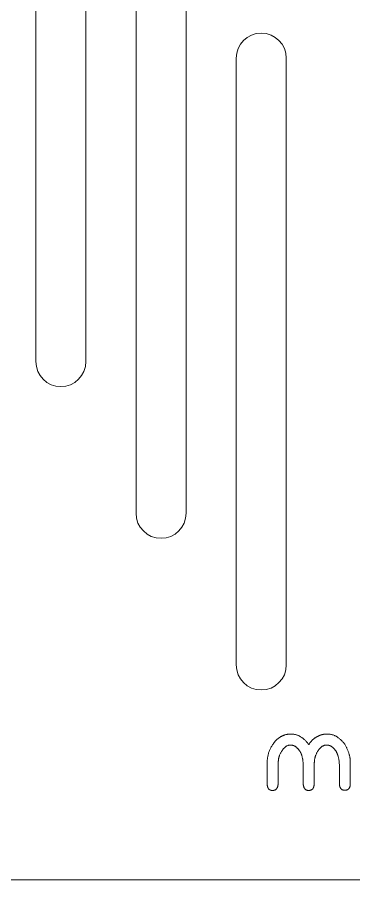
# Model space of a CAD drawing. Header units: metres. Extents: x -2538 to 7610, y -1082 to -498.
# Drawn here: x 4717.9 to 4768.9, y -1081.9 to -951.4 of the extents above; entities that cross this region are included whole.
import ezdxf

# ---------------------------------------------------------------- set-up
doc = ezdxf.new("R2010")
doc.units = ezdxf.units.M
doc.linetypes.add('AUSGEZOGEN', pattern=[0])
doc.layers.add('Allgemein01', color=7, linetype='AUSGEZOGEN', lineweight=13)
doc.layers.add('Standard', color=7, linetype='AUSGEZOGEN', lineweight=25)

msp = doc.modelspace()

# ---------------------------------------------------------------- linework, layer by layer
at = {"layer": 'Allgemein01', "color": 7, "linetype": 'AUSGEZOGEN', "lineweight": 13}
for p, q in [((4720.76, -1003.47), (4720.76, -888.71)), ((4728.34, -888.71), (4728.34, -1003.47)), ((4735.92, -1026.42), (4735.92, -911.66)), ((4743.5, -911.66), (4743.5, -1026.42)), ((4751.08, -1049.37), (4751.08, -957.56)), ((4758.66, -957.56), (4758.66, -1049.37))]:
    msp.add_line(p, q, dxfattribs=at)
for centre, start, end in [((4754.87, -957.56), 0, 180), ((4724.55, -1003.47), 180, 0), ((4739.71, -1026.42), 180, 0), ((4754.87, -1049.37), 180, 0)]:
    msp.add_arc(centre, 3.79, start, end, dxfattribs=at)
at = {"layer": 'Standard', "color": 7, "linetype": 'AUSGEZOGEN', "lineweight": 13}
for points in [[(4299.98, -1081.87), (4861.98, -1081.87), (4861.98, -519.87), (4299.98, -519.87), (4299.98, -1081.87)], [(4759.16, -1059.84), (4759.16, -1059.84), (4759.16, -1059.84), (4759.16, -1059.84), (4759.17, -1059.84), (4759.18, -1059.84), (4759.19, -1059.84), (4759.2, -1059.84), (4759.21, -1059.84), (4759.23, -1059.84), (4759.24, -1059.84), (4759.26, -1059.84), (4759.27, -1059.84), (4759.29, -1059.84), (4759.3, -1059.84), (4759.32, -1059.84), (4759.34, -1059.84), (4759.35, -1059.84), (4759.37, -1059.84), (4759.38, -1059.84), (4759.4, -1059.84), (4759.41, -1059.84), (4759.43, -1059.84), (4759.44, -1059.84), (4759.45, -1059.84), (4759.46, -1059.84), (4759.47, -1059.84), (4759.47, -1059.84), (4759.48, -1059.84), (4759.48, -1059.84), (4759.48, -1059.84), (4759.57, -1059.84), (4759.65, -1059.84), (4759.73, -1059.85), (4759.81, -1059.86), (4759.89, -1059.87), (4759.97, -1059.89), (4760.05, -1059.9), (4760.13, -1059.93), (4760.21, -1059.95), (4760.29, -1059.98), (4760.37, -1060.01), (4760.45, -1060.04), (4760.52, -1060.07), (4760.6, -1060.11), (4760.68, -1060.15), (4760.76, -1060.19), (4760.83, -1060.24), (4760.91, -1060.29), (4760.99, -1060.34), (4761.06, -1060.4), (4761.14, -1060.45), (4761.21, -1060.51), (4761.29, -1060.58), (4761.36, -1060.64), (4761.44, -1060.71), (4761.51, -1060.78), (4761.59, -1060.85), (4761.66, -1060.93), (4761.73, -1061.01), (4761.81, -1061.09), (4761.82, -1061.11), (4761.84, -1061.13), (4761.85, -1061.15), (4761.86, -1061.16), (4761.87, -1061.18), (4761.89, -1061.19), (4761.9, -1061.21), (4761.91, -1061.22), (4761.92, -1061.24), (4761.93, -1061.25), (4761.94, -1061.26), (4761.95, -1061.28), (4761.96, -1061.29), (4761.96, -1061.3), (4761.97, -1061.31), (4761.98, -1061.32), (4761.99, -1061.33), (4761.99, -1061.34), (4762, -1061.35), (4762, -1061.36), (4762.01, -1061.37), (4762.01, -1061.38), (4762.01, -1061.38), (4762.02, -1061.39), (4762.02, -1061.4), (4762.02, -1061.4), (4762.02, -1061.41), (4762.03, -1061.41), (4762.03, -1061.42), (4762.03, -1061.42), (4762.03, -1061.42), (4762.03, -1061.42), (4762.03, -1061.42), (4762.03, -1061.42), (4762.03, -1061.42), (4762.03, -1061.42), (4762.03, -1061.42), (4762.04, -1061.42), (4762.04, -1061.42), (4762.04, -1061.42), (4762.04, -1061.42), (4762.05, -1061.42), (4762.05, -1061.42), (4762.05, -1061.42), (4762.05, -1061.42), (4762.06, -1061.42), (4762.06, -1061.42), (4762.06, -1061.42), (4762.06, -1061.42), (4762.07, -1061.42), (4762.07, -1061.42), (4762.07, -1061.42), (4762.07, -1061.42), (4762.08, -1061.42), (4762.08, -1061.42), (4762.08, -1061.42), (4762.08, -1061.42), (4762.08, -1061.42), (4762.08, -1061.42), (4762.08, -1061.42), (4762.12, -1061.36), (4762.16, -1061.29), (4762.2, -1061.23), (4762.24, -1061.17), (4762.29, -1061.11), (4762.33, -1061.05), (4762.38, -1060.99), (4762.43, -1060.93), (4762.48, -1060.88), (4762.53, -1060.82), (4762.58, -1060.77), (4762.64, -1060.71), (4762.69, -1060.66), (4762.75, -1060.61), (4762.81, -1060.56), (4762.87, -1060.52), (4762.93, -1060.47), (4763, -1060.42), (4763.06, -1060.38), (4763.13, -1060.34), (4763.2, -1060.3), (4763.27, -1060.25), (4763.34, -1060.22), (4763.41, -1060.18), (4763.49, -1060.14), (4763.56, -1060.1), (4763.64, -1060.07), (4763.72, -1060.04), (4763.8, -1060), (4763.89, -1059.97), (4763.91, -1059.96), (4763.93, -1059.96), (4763.96, -1059.95), (4763.98, -1059.94), (4764, -1059.93), (4764.03, -1059.92), (4764.05, -1059.92), (4764.08, -1059.91), (4764.1, -1059.9), (4764.13, -1059.9), (4764.15, -1059.89), (4764.17, -1059.89), (4764.2, -1059.88), (4764.22, -1059.87), (4764.25, -1059.87), (4764.27, -1059.87), (4764.3, -1059.86), (4764.32, -1059.86), (4764.35, -1059.85), (4764.37, -1059.85), (4764.4, -1059.85), (4764.42, -1059.85), (4764.45, -1059.84), (4764.47, -1059.84), (4764.5, -1059.84), (4764.52, -1059.84), (4764.55, -1059.84), (4764.57, -1059.84), (4764.6, -1059.84), (4764.62, -1059.84), (4764.63, -1059.84), (4764.63, -1059.84), (4764.63, -1059.84), (4764.64, -1059.84), (4764.65, -1059.84), (4764.66, -1059.84), (4764.67, -1059.84), (4764.68, -1059.84), (4764.69, -1059.84), (4764.71, -1059.84), (4764.72, -1059.84), (4764.74, -1059.84), (4764.76, -1059.84), (4764.77, -1059.84), (4764.79, -1059.84), (4764.8, -1059.84), (4764.82, -1059.84), (4764.84, -1059.84), (4764.85, -1059.84), (4764.87, -1059.84), (4764.88, -1059.84), (4764.89, -1059.84), (4764.91, -1059.84), (4764.92, -1059.84), (4764.93, -1059.84), (4764.94, -1059.84), (4764.94, -1059.84), (4764.95, -1059.84), (4764.95, -1059.84), (4764.95, -1059.84), (4765.04, -1059.84), (4765.13, -1059.84), (4765.22, -1059.85), (4765.31, -1059.86), (4765.4, -1059.88), (4765.49, -1059.9), (4765.58, -1059.92), (4765.67, -1059.94), (4765.76, -1059.97), (4765.84, -1060.01), (4765.93, -1060.04), (4766.02, -1060.08), (4766.1, -1060.12), (4766.19, -1060.17), (4766.27, -1060.22), (4766.36, -1060.27), (4766.44, -1060.33), (4766.52, -1060.39), (4766.61, -1060.45), (4766.69, -1060.52), (4766.77, -1060.59), (4766.85, -1060.66), (4766.94, -1060.74), (4767.02, -1060.82), (4767.1, -1060.9), (4767.18, -1060.99), (4767.26, -1061.08), (4767.34, -1061.17), (4767.42, -1061.27), (4767.5, -1061.37), (4767.55, -1061.46), (4767.6, -1061.56), (4767.66, -1061.65), (4767.71, -1061.74), (4767.75, -1061.84), (4767.8, -1061.93), (4767.84, -1062.02), (4767.89, -1062.12), (4767.93, -1062.21), (4767.97, -1062.3), (4768, -1062.4), (4768.04, -1062.49), (4768.07, -1062.58), (4768.1, -1062.67), (4768.13, -1062.77), (4768.16, -1062.86), (4768.18, -1062.95), (4768.21, -1063.04), (4768.23, -1063.13), (4768.25, -1063.22), (4768.27, -1063.31), (4768.28, -1063.41), (4768.3, -1063.5), (4768.31, -1063.59), (4768.32, -1063.68), (4768.33, -1063.77), (4768.33, -1063.86), (4768.34, -1063.95), (4768.34, -1064.04), (4768.34, -1064.13), (4768.34, -1064.14), (4768.34, -1064.17), (4768.34, -1064.22), (4768.34, -1064.29), (4768.34, -1064.38), (4768.34, -1064.48), (4768.34, -1064.59), (4768.34, -1064.72), (4768.34, -1064.86), (4768.34, -1065), (4768.34, -1065.15), (4768.34, -1065.31), (4768.34, -1065.48), (4768.34, -1065.64), (4768.34, -1065.81), (4768.34, -1065.98), (4768.34, -1066.14), (4768.34, -1066.31), (4768.34, -1066.47), (4768.34, -1066.62), (4768.34, -1066.77), (4768.34, -1066.9), (4768.34, -1067.03), (4768.34, -1067.14), (4768.34, -1067.24), (4768.34, -1067.33), (4768.34, -1067.4), (4768.34, -1067.45), (4768.34, -1067.48), (4768.34, -1067.49), (4768.34, -1067.55), (4768.33, -1067.6), (4768.32, -1067.65), (4768.31, -1067.7), (4768.29, -1067.75), (4768.28, -1067.8), (4768.26, -1067.84), (4768.25, -1067.88), (4768.23, -1067.92), (4768.21, -1067.96), (4768.19, -1068), (4768.16, -1068.03), (4768.14, -1068.07), (4768.11, -1068.1), (4768.09, -1068.13), (4768.06, -1068.16), (4768.03, -1068.18), (4768, -1068.2), (4767.96, -1068.23), (4767.93, -1068.25), (4767.89, -1068.26), (4767.85, -1068.28), (4767.81, -1068.29), (4767.77, -1068.31), (4767.73, -1068.32), (4767.69, -1068.32), (4767.64, -1068.33), (4767.59, -1068.34), (4767.54, -1068.34), (4767.5, -1068.34), (4767.45, -1068.34), (4767.41, -1068.34), (4767.36, -1068.33), (4767.32, -1068.32), (4767.28, -1068.32), (4767.24, -1068.31), (4767.21, -1068.29), (4767.17, -1068.28), (4767.14, -1068.26), (4767.1, -1068.25), (4767.07, -1068.23), (4767.04, -1068.2), (4767.01, -1068.18), (4766.98, -1068.16), (4766.96, -1068.13), (4766.93, -1068.1), (4766.9, -1068.07), (4766.88, -1068.03), (4766.86, -1068), (4766.84, -1067.96), (4766.82, -1067.92), (4766.8, -1067.88), (4766.78, -1067.84), (4766.77, -1067.8), (4766.75, -1067.75), (4766.74, -1067.7), (4766.73, -1067.65), (4766.72, -1067.6), (4766.71, -1067.55), (4766.7, -1067.49), (4766.7, -1067.48), (4766.7, -1067.46), (4766.7, -1067.42), (4766.7, -1067.37), (4766.7, -1067.31), (4766.7, -1067.24), (4766.7, -1067.15), (4766.7, -1067.06), (4766.7, -1066.96), (4766.7, -1066.85), (4766.7, -1066.74), (4766.7, -1066.63), (4766.7, -1066.51), (4766.7, -1066.38), (4766.7, -1066.26), (4766.7, -1066.14), (4766.7, -1066.02), (4766.7, -1065.9), (4766.7, -1065.78), (4766.7, -1065.67), (4766.7, -1065.56), (4766.7, -1065.46), (4766.7, -1065.37), (4766.7, -1065.29), (4766.7, -1065.21), (4766.7, -1065.15), (4766.7, -1065.1), (4766.7, -1065.06), (4766.7, -1065.04), (4766.7, -1065.03), (4766.7, -1064.9), (4766.7, -1064.77), (4766.7, -1064.65), (4766.69, -1064.53), (4766.69, -1064.41), (4766.68, -1064.29), (4766.67, -1064.18), (4766.66, -1064.07), (4766.65, -1063.96), (4766.64, -1063.86), (4766.62, -1063.75), (4766.61, -1063.65), (4766.59, -1063.56), (4766.57, -1063.46), (4766.55, -1063.37), (4766.53, -1063.28), (4766.51, -1063.2), (4766.49, -1063.11), (4766.46, -1063.03), (4766.43, -1062.95), (4766.41, -1062.88), (4766.38, -1062.81), (4766.35, -1062.74), (4766.32, -1062.67), (4766.28, -1062.6), (4766.25, -1062.54), (4766.21, -1062.48), (4766.18, -1062.43), (4766.14, -1062.37), (4766.1, -1062.32), (4766.06, -1062.27), (4766.02, -1062.22), (4765.98, -1062.17), (4765.94, -1062.12), (4765.9, -1062.07), (4765.86, -1062.03), (4765.82, -1061.99), (4765.78, -1061.95), (4765.74, -1061.91), (4765.7, -1061.87), (4765.66, -1061.83), (4765.62, -1061.8), (4765.58, -1061.77), (4765.54, -1061.74), (4765.5, -1061.71), (4765.45, -1061.68), (4765.41, -1061.66), (4765.37, -1061.64), (4765.33, -1061.61), (4765.29, -1061.6), (4765.25, -1061.58), (4765.21, -1061.56), (4765.16, -1061.55), (4765.12, -1061.54), (4765.08, -1061.53), (4765.04, -1061.52), (4765, -1061.51), (4764.95, -1061.51), (4764.91, -1061.5), (4764.87, -1061.5), (4764.87, -1061.5), (4764.87, -1061.5), (4764.87, -1061.5), (4764.86, -1061.5), (4764.86, -1061.5), (4764.85, -1061.5), (4764.85, -1061.5), (4764.84, -1061.5), (4764.83, -1061.5), (4764.83, -1061.5), (4764.82, -1061.5), (4764.81, -1061.5), (4764.8, -1061.5), (4764.8, -1061.5), (4764.79, -1061.5), (4764.78, -1061.5), (4764.77, -1061.5), (4764.76, -1061.5), (4764.76, -1061.5), (4764.75, -1061.5), (4764.74, -1061.5), (4764.73, -1061.5), (4764.73, -1061.5), (4764.72, -1061.5), (4764.72, -1061.5), (4764.71, -1061.5), (4764.71, -1061.5), (4764.71, -1061.5), (4764.71, -1061.5), (4764.71, -1061.5), (4764.64, -1061.51), (4764.58, -1061.51), (4764.52, -1061.52), (4764.46, -1061.53), (4764.4, -1061.55), (4764.34, -1061.57), (4764.28, -1061.59), (4764.22, -1061.61), (4764.17, -1061.64), (4764.11, -1061.67), (4764.05, -1061.71), (4764, -1061.75), (4763.94, -1061.79), (4763.89, -1061.84), (4763.84, -1061.89), (4763.79, -1061.94), (4763.73, -1062), (4763.68, -1062.06), (4763.63, -1062.12), (4763.58, -1062.18), (4763.53, -1062.25), (4763.48, -1062.33), (4763.44, -1062.4), (4763.39, -1062.48), (4763.34, -1062.57), (4763.3, -1062.65), (4763.25, -1062.74), (4763.21, -1062.84), (4763.16, -1062.93), (4763.12, -1063.04), (4763.1, -1063.07), (4763.09, -1063.11), (4763.07, -1063.15), (4763.06, -1063.19), (4763.04, -1063.24), (4763.03, -1063.28), (4763.02, -1063.33), (4763.01, -1063.38), (4762.99, -1063.43), (4762.98, -1063.49), (4762.97, -1063.54), (4762.96, -1063.6), (4762.95, -1063.66), (4762.94, -1063.73), (4762.94, -1063.79), (4762.93, -1063.86), (4762.92, -1063.93), (4762.91, -1064), (4762.91, -1064.07), (4762.9, -1064.14), (4762.9, -1064.22), (4762.89, -1064.3), (4762.89, -1064.38), (4762.88, -1064.46), (4762.88, -1064.55), (4762.88, -1064.64), (4762.88, -1064.72), (4762.88, -1064.82), (4762.87, -1064.91), (4762.87, -1065), (4762.87, -1065.01), (4762.87, -1065.04), (4762.87, -1065.07), (4762.87, -1065.13), (4762.87, -1065.19), (4762.87, -1065.27), (4762.87, -1065.35), (4762.87, -1065.45), (4762.87, -1065.55), (4762.87, -1065.66), (4762.87, -1065.77), (4762.87, -1065.89), (4762.87, -1066.01), (4762.87, -1066.14), (4762.87, -1066.26), (4762.87, -1066.39), (4762.87, -1066.51), (4762.87, -1066.63), (4762.87, -1066.75), (4762.87, -1066.87), (4762.87, -1066.98), (4762.87, -1067.08), (4762.87, -1067.17), (4762.87, -1067.26), (4762.87, -1067.33), (4762.87, -1067.4), (4762.87, -1067.45), (4762.87, -1067.49), (4762.87, -1067.51), (4762.87, -1067.52), (4762.87, -1067.58), (4762.86, -1067.63), (4762.85, -1067.68), (4762.84, -1067.73), (4762.83, -1067.78), (4762.81, -1067.82), (4762.8, -1067.87), (4762.78, -1067.91), (4762.76, -1067.95), (4762.74, -1067.99), (4762.72, -1068.03), (4762.7, -1068.06), (4762.67, -1068.09), (4762.65, -1068.13), (4762.62, -1068.16), (4762.59, -1068.18), (4762.56, -1068.21), (4762.53, -1068.23), (4762.49, -1068.25), (4762.46, -1068.27), (4762.42, -1068.29), (4762.38, -1068.31), (4762.34, -1068.32), (4762.3, -1068.33), (4762.26, -1068.34), (4762.22, -1068.35), (4762.17, -1068.36), (4762.12, -1068.36), (4762.08, -1068.37), (4762.03, -1068.37), (4761.98, -1068.37), (4761.94, -1068.36), (4761.9, -1068.36), (4761.85, -1068.35), (4761.81, -1068.34), (4761.78, -1068.33), (4761.74, -1068.32), (4761.7, -1068.31), (4761.67, -1068.29), (4761.63, -1068.27), (4761.6, -1068.25), (4761.57, -1068.23), (4761.54, -1068.21), (4761.51, -1068.18), (4761.49, -1068.16), (4761.46, -1068.13), (4761.44, -1068.09), (4761.41, -1068.06), (4761.39, -1068.03), (4761.37, -1067.99), (4761.35, -1067.95), (4761.33, -1067.91), (4761.32, -1067.87), (4761.3, -1067.82), (4761.29, -1067.78), (4761.27, -1067.73), (4761.26, -1067.68), (4761.25, -1067.63), (4761.24, -1067.58), (4761.23, -1067.52), (4761.23, -1067.51), (4761.23, -1067.49), (4761.23, -1067.45), (4761.23, -1067.4), (4761.23, -1067.34), (4761.23, -1067.26), (4761.23, -1067.18), (4761.23, -1067.08), (4761.23, -1066.98), (4761.23, -1066.87), (4761.23, -1066.76), (4761.23, -1066.64), (4761.23, -1066.52), (4761.23, -1066.4), (4761.23, -1066.28), (4761.23, -1066.15), (4761.23, -1066.03), (4761.23, -1065.91), (4761.23, -1065.79), (4761.23, -1065.68), (4761.23, -1065.57), (4761.23, -1065.47), (4761.23, -1065.37), (4761.23, -1065.29), (4761.23, -1065.22), (4761.23, -1065.15), (4761.23, -1065.1), (4761.23, -1065.06), (4761.23, -1065.04), (4761.23, -1065.03), (4761.23, -1064.9), (4761.23, -1064.77), (4761.23, -1064.65), (4761.22, -1064.53), (4761.22, -1064.41), (4761.21, -1064.29), (4761.2, -1064.18), (4761.19, -1064.07), (4761.18, -1063.96), (4761.17, -1063.86), (4761.15, -1063.75), (4761.14, -1063.65), (4761.12, -1063.56), (4761.1, -1063.46), (4761.08, -1063.37), (4761.06, -1063.28), (4761.04, -1063.2), (4761.02, -1063.11), (4760.99, -1063.03), (4760.97, -1062.95), (4760.94, -1062.88), (4760.91, -1062.81), (4760.88, -1062.74), (4760.85, -1062.67), (4760.82, -1062.6), (4760.78, -1062.54), (4760.75, -1062.48), (4760.71, -1062.43), (4760.67, -1062.37), (4760.63, -1062.32), (4760.59, -1062.27), (4760.55, -1062.22), (4760.51, -1062.17), (4760.47, -1062.12), (4760.43, -1062.07), (4760.39, -1062.03), (4760.35, -1061.99), (4760.31, -1061.95), (4760.27, -1061.91), (4760.23, -1061.87), (4760.19, -1061.83), (4760.15, -1061.8), (4760.11, -1061.77), (4760.07, -1061.74), (4760.03, -1061.71), (4759.99, -1061.68), (4759.94, -1061.66), (4759.9, -1061.64), (4759.86, -1061.61), (4759.82, -1061.6), (4759.78, -1061.58), (4759.74, -1061.56), (4759.7, -1061.55), (4759.65, -1061.54), (4759.61, -1061.53), (4759.57, -1061.52), (4759.53, -1061.51), (4759.49, -1061.51), (4759.44, -1061.5), (4759.4, -1061.5), (4759.4, -1061.5), (4759.4, -1061.5), (4759.4, -1061.5), (4759.39, -1061.5), (4759.39, -1061.5), (4759.38, -1061.5), (4759.38, -1061.5), (4759.37, -1061.5), (4759.37, -1061.5), (4759.36, -1061.5), (4759.35, -1061.5), (4759.34, -1061.5), (4759.34, -1061.5), (4759.33, -1061.5), (4759.32, -1061.5), (4759.31, -1061.5), (4759.3, -1061.5), (4759.3, -1061.5), (4759.29, -1061.5), (4759.28, -1061.5), (4759.27, -1061.5), (4759.27, -1061.5), (4759.26, -1061.5), (4759.25, -1061.5), (4759.25, -1061.5), (4759.25, -1061.5), (4759.24, -1061.5), (4759.24, -1061.5), (4759.24, -1061.5), (4759.24, -1061.5), (4759.17, -1061.51), (4759.11, -1061.51), (4759.05, -1061.52), (4758.99, -1061.53), (4758.93, -1061.55), (4758.87, -1061.57), (4758.81, -1061.59), (4758.76, -1061.61), (4758.7, -1061.64), (4758.64, -1061.67), (4758.59, -1061.71), (4758.53, -1061.75), (4758.48, -1061.79), (4758.42, -1061.84), (4758.37, -1061.89), (4758.32, -1061.94), (4758.26, -1062), (4758.21, -1062.06), (4758.16, -1062.12), (4758.11, -1062.18), (4758.06, -1062.25), (4758.02, -1062.33), (4757.97, -1062.4), (4757.92, -1062.48), (4757.87, -1062.57), (4757.83, -1062.65), (4757.78, -1062.74), (4757.74, -1062.84), (4757.69, -1062.93), (4757.65, -1063.04), (4757.64, -1063.07), (4757.62, -1063.11), (4757.6, -1063.15), (4757.59, -1063.19), (4757.58, -1063.24), (4757.56, -1063.28), (4757.55, -1063.33), (4757.54, -1063.38), (4757.53, -1063.43), (4757.51, -1063.49), (4757.5, -1063.54), (4757.49, -1063.6), (4757.48, -1063.66), (4757.48, -1063.73), (4757.47, -1063.79), (4757.46, -1063.86), (4757.45, -1063.93), (4757.44, -1064), (4757.44, -1064.07), (4757.43, -1064.14), (4757.43, -1064.22), (4757.42, -1064.3), (4757.42, -1064.38), (4757.42, -1064.46), (4757.41, -1064.55), (4757.41, -1064.64), (4757.41, -1064.72), (4757.41, -1064.82), (4757.41, -1064.91), (4757.41, -1065), (4757.41, -1065.01), (4757.41, -1065.04), (4757.41, -1065.07), (4757.41, -1065.13), (4757.41, -1065.19), (4757.41, -1065.27), (4757.41, -1065.35), (4757.41, -1065.45), (4757.41, -1065.55), (4757.41, -1065.66), (4757.41, -1065.77), (4757.41, -1065.89), (4757.41, -1066.01), (4757.41, -1066.14), (4757.41, -1066.26), (4757.41, -1066.39), (4757.41, -1066.51), (4757.41, -1066.63), (4757.41, -1066.75), (4757.41, -1066.87), (4757.41, -1066.98), (4757.41, -1067.08), (4757.41, -1067.17), (4757.41, -1067.26), (4757.41, -1067.33), (4757.41, -1067.4), (4757.41, -1067.45), (4757.41, -1067.49), (4757.41, -1067.51), (4757.41, -1067.52), (4757.4, -1067.58), (4757.39, -1067.63), (4757.38, -1067.68), (4757.37, -1067.73), (4757.36, -1067.78), (4757.34, -1067.82), (4757.33, -1067.87), (4757.31, -1067.91), (4757.29, -1067.95), (4757.27, -1067.99), (4757.25, -1068.03), (4757.23, -1068.06), (4757.2, -1068.09), (4757.18, -1068.13), (4757.15, -1068.16), (4757.12, -1068.18), (4757.09, -1068.21), (4757.06, -1068.23), (4757.02, -1068.25), (4756.99, -1068.27), (4756.95, -1068.29), (4756.91, -1068.31), (4756.88, -1068.32), (4756.83, -1068.33), (4756.79, -1068.34), (4756.75, -1068.35), (4756.7, -1068.36), (4756.66, -1068.36), (4756.61, -1068.37), (4756.56, -1068.37), (4756.51, -1068.37), (4756.47, -1068.36), (4756.43, -1068.36), (4756.39, -1068.35), (4756.35, -1068.34), (4756.31, -1068.33), (4756.27, -1068.32), (4756.23, -1068.31), (4756.2, -1068.29), (4756.17, -1068.27), (4756.13, -1068.25), (4756.1, -1068.23), (4756.07, -1068.21), (4756.04, -1068.18), (4756.02, -1068.16), (4755.99, -1068.13), (4755.97, -1068.09), (4755.94, -1068.06), (4755.92, -1068.03), (4755.9, -1067.99), (4755.88, -1067.95), (4755.86, -1067.91), (4755.85, -1067.87), (4755.83, -1067.82), (4755.82, -1067.78), (4755.8, -1067.73), (4755.79, -1067.68), (4755.78, -1067.63), (4755.77, -1067.58), (4755.76, -1067.52), (4755.76, -1067.51), (4755.76, -1067.48), (4755.76, -1067.42), (4755.76, -1067.35), (4755.76, -1067.27), (4755.76, -1067.16), (4755.76, -1067.05), (4755.76, -1066.92), (4755.76, -1066.78), (4755.76, -1066.63), (4755.76, -1066.48), (4755.76, -1066.32), (4755.76, -1066.15), (4755.76, -1065.98), (4755.76, -1065.81), (4755.76, -1065.64), (4755.76, -1065.47), (4755.76, -1065.3), (4755.76, -1065.14), (4755.76, -1064.99), (4755.76, -1064.84), (4755.76, -1064.7), (4755.76, -1064.57), (4755.76, -1064.46), (4755.76, -1064.35), (4755.76, -1064.27), (4755.76, -1064.2), (4755.76, -1064.15), (4755.76, -1064.11), (4755.76, -1064.1), (4755.77, -1063.98), (4755.77, -1063.86), (4755.78, -1063.74), (4755.79, -1063.62), (4755.8, -1063.5), (4755.82, -1063.38), (4755.84, -1063.26), (4755.86, -1063.15), (4755.89, -1063.03), (4755.92, -1062.91), (4755.95, -1062.8), (4755.99, -1062.68), (4756.03, -1062.57), (4756.07, -1062.45), (4756.11, -1062.34), (4756.16, -1062.23), (4756.21, -1062.12), (4756.27, -1062), (4756.32, -1061.89), (4756.38, -1061.78), (4756.45, -1061.67), (4756.51, -1061.56), (4756.58, -1061.46), (4756.66, -1061.35), (4756.73, -1061.24), (4756.81, -1061.13), (4756.89, -1061.03), (4756.98, -1060.92), (4757.07, -1060.82), (4757.16, -1060.71), (4757.23, -1060.65), (4757.3, -1060.6), (4757.37, -1060.54), (4757.43, -1060.49), (4757.5, -1060.44), (4757.57, -1060.4), (4757.64, -1060.35), (4757.71, -1060.31), (4757.78, -1060.26), (4757.84, -1060.22), (4757.91, -1060.19), (4757.98, -1060.15), (4758.04, -1060.12), (4758.11, -1060.08), (4758.18, -1060.05), (4758.24, -1060.03), (4758.31, -1060), (4758.38, -1059.98), (4758.44, -1059.95), (4758.51, -1059.93), (4758.57, -1059.91), (4758.64, -1059.9), (4758.7, -1059.88), (4758.77, -1059.87), (4758.83, -1059.86), (4758.9, -1059.85), (4758.96, -1059.84), (4759.03, -1059.84), (4759.09, -1059.84), (4759.16, -1059.84)]]:
    msp.add_lwpolyline(points, close=True, dxfattribs=at)

doc.saveas('drawing.dxf')
